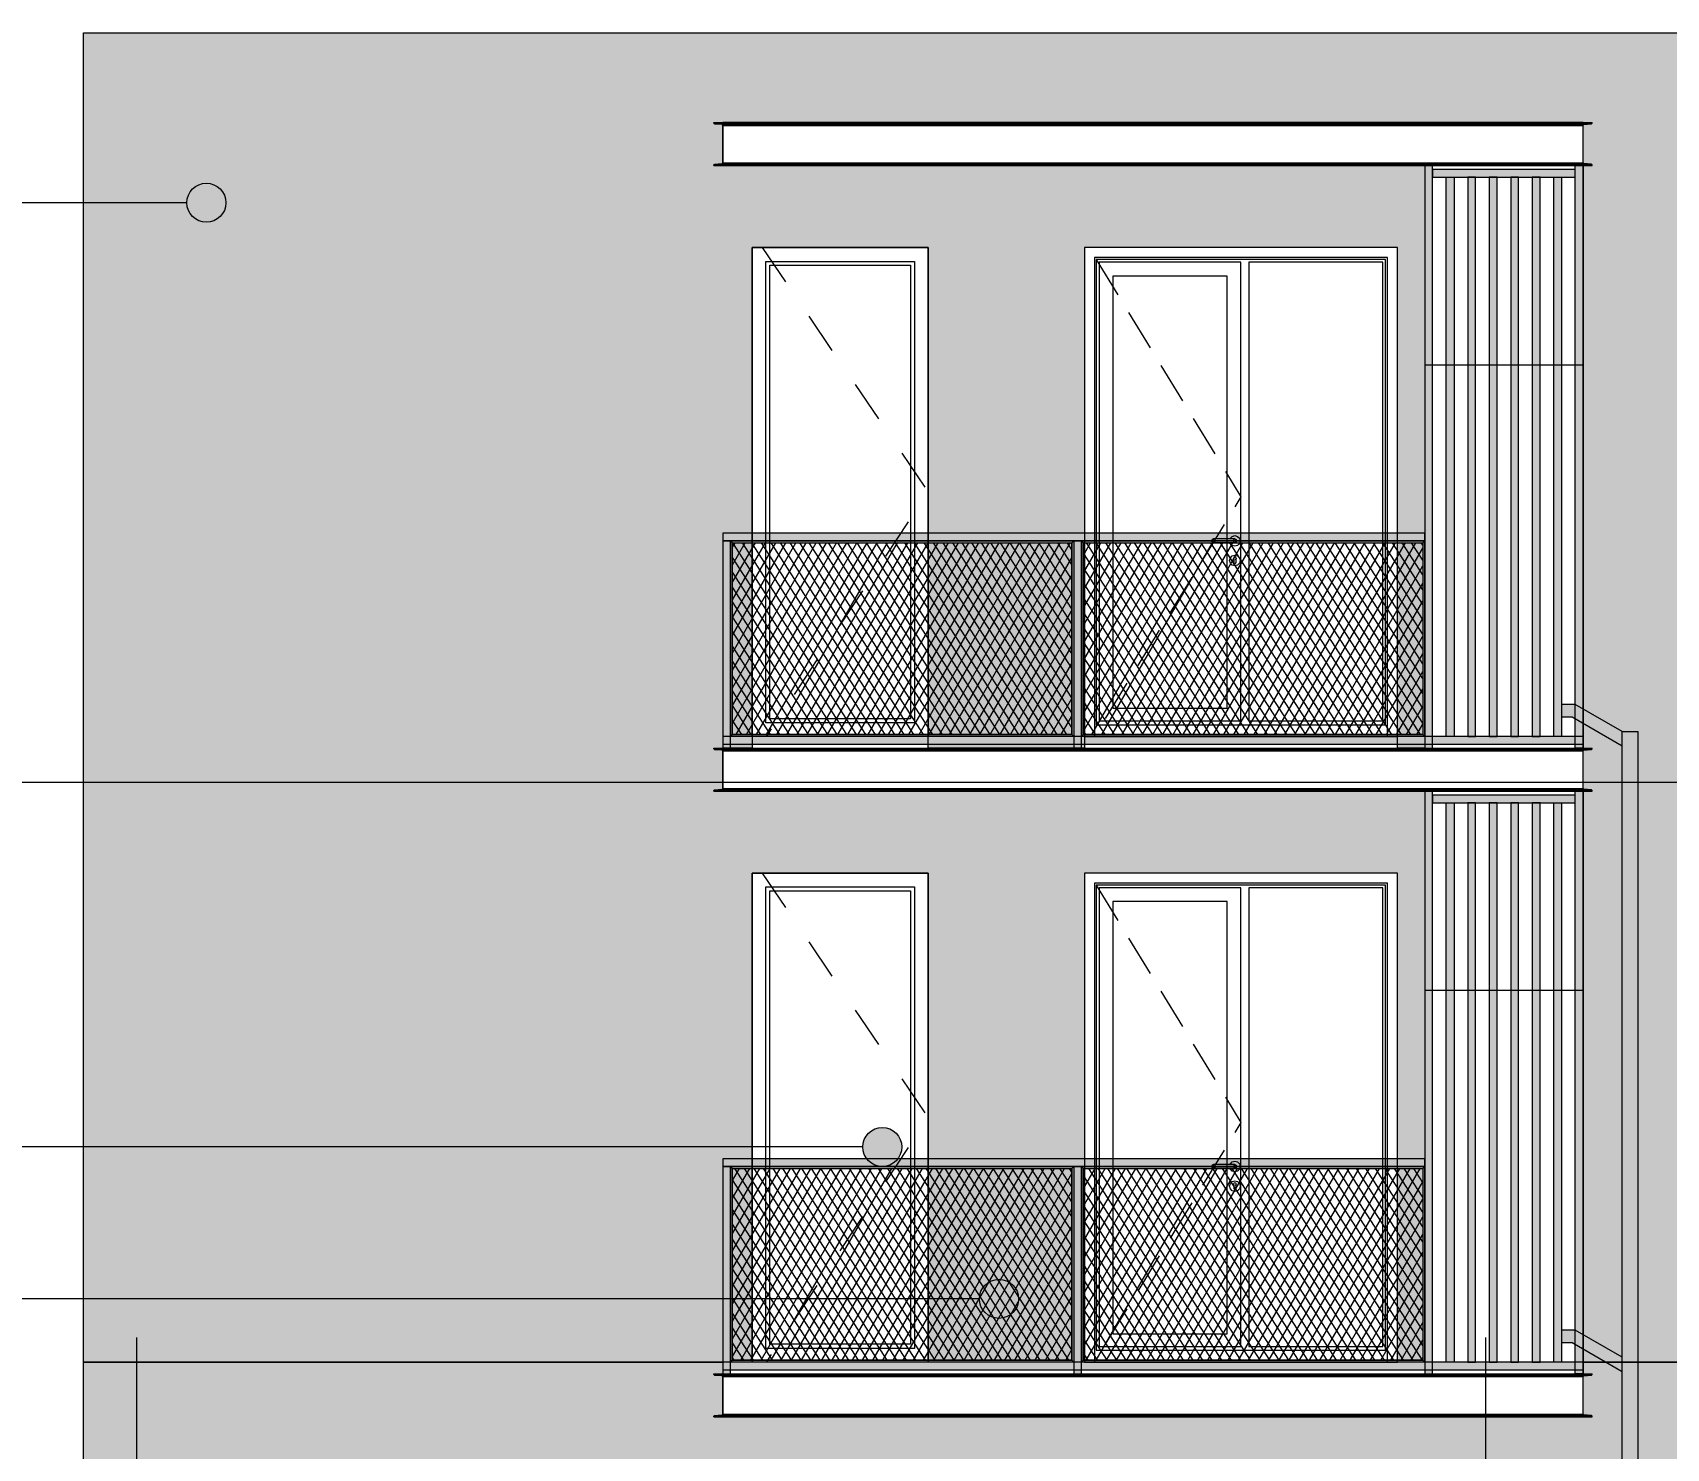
# Model space of a CAD drawing. Header units: metres. Extents: x 476297 to 476657, y 4620828 to 4621206.
# Drawn here: x 476609.47 to 476617.82, y 4621078.7 to 4621085.95 of the extents above; entities that cross this region are included whole.
import ezdxf

# ---------------------------------------------------------------- set-up
doc = ezdxf.new("R2010")
doc.units = ezdxf.units.M
doc.header["$MEASUREMENT"] = 0
doc.linetypes.add('Dashed', pattern=[0.423333, 0.211667, -0.211667])
doc.linetypes.add('Hidden Line', pattern=[0.3175, 0.211667, -0.105833])
for name, color, linetype in [('0_Pen_No__250', 7, 'Continuous'), ('2D Drafting - General_Pen_No__7', 7, 'Continuous'), ('New2D Drafting - General', 7, 'Continuous'), ('New2D Drafting - General_Pen_No__30_Pen_No__9_Pen_No__9', 7, 'Continuous'), ('NewStructural - Bearing', 7, 'Continuous'), ('Structural - Bearing', 7, 'Continuous'), ('zoma', 7, 'Continuous'), ('zoma_Pen_No__5', 7, 'Continuous'), ('zoma_Pen_No__5_Pen_No__5', 7, 'Continuous')]:
    doc.layers.add(name, color=color, linetype=linetype)
doc.styles.add('GENERATED_STYLE_2', font='arial.ttf')
doc.dimstyles.new('GENERATED_STYLE__1', dxfattribs={"dimtxt": 0.2, "dimasz": 0.064421, "dimexe": 0.18, "dimexo": 0.003, "dimgap": 0.09, "dimtad": 1, "dimtih": 1, "dimtoh": 1, "dimzin": 0, "dimdsep": 46, "dimtxsty": 'GENERATED_STYLE_2', "dimblk": 'ARROWHEAD_2', "dimblk1": 'ARROWHEAD_2', "dimblk2": 'ARROWHEAD_2', "dimcen": 0.09, "dimclrd": 142, "dimclre": 142, "dimclrt": 142, "dimadec": 0, "dimazin": 0, "dimtfac": 1, "dimtdec": 4, "dimtmove": 0, "dimatfit": 3, "dimfxl": 1, "dimtolj": 1, "dimtzin": 0, "dimarcsym": 0})
pattern_1 = [(60, (476844.52715, 4621385.791044), (-0.038971143, 0.0225), []), (122.833095, (476844.52715, 4621385.791044), (0.0368060797, 0.01875), [])]

# ---------------------------------------------------------------- blocks, each defined once
blk = doc.blocks.new('*D29', base_point=(476844.5271, 4621385.791))
at = {"layer": 'zoma', "color": 142, "linetype": 'Continuous', "lineweight": 0, "transparency": 16777216}
for p, q in [((476616.921, 4621074.4577), (476616.8721, 4621074.373)), ((476616.8966, 4621074.3518), (476616.8966, 4621074.4789)), ((476623.821, 4621074.4577), (476623.7721, 4621074.373)), ((476623.7966, 4621074.3518), (476623.7966, 4621074.4789)), ((476616.8966, 4621074.4153), (476623.7966, 4621074.4153))]:
    blk.add_line(p, q, dxfattribs=at)
at = {"layer": 'zoma', "color": 142, "lineweight": 0, "transparency": 16777216, "insert": (476620.0805, 4621074.4553), "char_height": 0.2, "attachment_point": 7, "style": 'GENERATED_STYLE_2'}
blk.add_mtext('\\A1;{\\pql;\\fArial CYR|b0|i0|c204|p34;6,90}', dxfattribs=at)
blk = doc.blocks.new('ARROWHEAD_2')
at = {"color": 0, "linetype": 'Continuous', "lineweight": 0}
for p, q in [((0, 0), (-1, 0)), ((-0.38, -0.66), (0.38, 0.66))]:
    blk.add_line(p, q, dxfattribs=at)
blk = doc.blocks.new('Line_16', base_point=(476613.8116, 4621080.2456))
at = {"layer": 'zoma_Pen_No__5', "linetype": 'Continuous', "lineweight": 0}
blk.add_hatch(color=142, dxfattribs=at).paths.add_polyline_path([(476613.7116, 4621080.2456), (476613.7192, 4621080.2073), (476613.7409, 4621080.1748), (476613.7733, 4621080.1532), (476613.8116, 4621080.1456), (476613.8499, 4621080.1532), (476613.8823, 4621080.1748), (476613.904, 4621080.2073), (476613.9116, 4621080.2456), (476613.904, 4621080.2838), (476613.8823, 4621080.3163), (476613.8499, 4621080.3379), (476613.8116, 4621080.3456), (476613.7733, 4621080.3379), (476613.7409, 4621080.3163), (476613.7192, 4621080.2838)])
at = {"layer": 'zoma_Pen_No__5', "color": 142, "linetype": 'Continuous', "lineweight": 0}
blk.add_line((476613.7116, 4621080.2456), (476601.1542, 4621080.2456), dxfattribs=at)
blk.add_circle((476613.8116, 4621080.2456), 0.1, dxfattribs=at)
blk = doc.blocks.new('Line_17', base_point=(476610.3543, 4621085.0753))
at = {"layer": 'zoma_Pen_No__5', "linetype": 'Continuous', "lineweight": 0}
blk.add_hatch(color=142, dxfattribs=at).paths.add_polyline_path([(476610.2543, 4621085.0753), (476610.2619, 4621085.0371), (476610.2836, 4621085.0046), (476610.316, 4621084.9829), (476610.3543, 4621084.9753), (476610.3926, 4621084.9829), (476610.425, 4621085.0046), (476610.4467, 4621085.0371), (476610.4543, 4621085.0753), (476610.4467, 4621085.1136), (476610.425, 4621085.146), (476610.3926, 4621085.1677), (476610.3543, 4621085.1753), (476610.316, 4621085.1677), (476610.2836, 4621085.146), (476610.2619, 4621085.1136)])
at = {"layer": 'zoma_Pen_No__5', "color": 142, "linetype": 'Continuous', "lineweight": 0}
blk.add_line((476610.2543, 4621085.0753), (476601.1542, 4621085.0753), dxfattribs=at)
blk.add_circle((476610.3543, 4621085.0753), 0.1, dxfattribs=at)
blk = doc.blocks.new('Line_19', base_point=(476614.4086, 4621079.469))
at = {"layer": 'zoma_Pen_No__5', "linetype": 'Continuous', "lineweight": 0}
blk.add_hatch(color=142, dxfattribs=at).paths.add_polyline_path([(476614.3086, 4621079.469), (476614.3163, 4621079.4308), (476614.3379, 4621079.3983), (476614.3704, 4621079.3766), (476614.4086, 4621079.369), (476614.4469, 4621079.3766), (476614.4794, 4621079.3983), (476614.501, 4621079.4308), (476614.5086, 4621079.469), (476614.501, 4621079.5073), (476614.4794, 4621079.5397), (476614.4469, 4621079.5614), (476614.4086, 4621079.569), (476614.3704, 4621079.5614), (476614.3379, 4621079.5397), (476614.3163, 4621079.5073)])
at = {"layer": 'zoma_Pen_No__5', "color": 142, "linetype": 'Continuous', "lineweight": 0}
blk.add_line((476614.3086, 4621079.469), (476601.1542, 4621079.469), dxfattribs=at)
blk.add_circle((476614.4086, 4621079.469), 0.1, dxfattribs=at)
blk = doc.blocks.new('Line_20', base_point=(476621.1203, 4621082.1103))
at = {"layer": 'zoma_Pen_No__5', "color": 142, "linetype": 'Continuous', "lineweight": 0}
blk.add_line((476621.0203, 4621082.1103), (476601.1542, 4621082.1103), dxfattribs=at)

msp = doc.modelspace()

# ---------------------------------------------------------------- hatches: boundary and pattern name
at = {"layer": '0_Pen_No__250', "linetype": 'Continuous', "lineweight": 0}
for points in [[(476617.5959, 4621082.3709), (476617.356, 4621082.5095), (476617.286, 4621082.5095), (476617.286, 4621082.4455), (476617.3396, 4621082.4455), (476617.5959, 4621082.2974)], [(476617.6761, 4621075.9455), (476617.5959, 4621075.9455), (476617.5959, 4621082.3709), (476617.6759, 4621082.3709)], [(476617.5959, 4621079.0974), (476617.5959, 4621079.1709), (476617.356, 4621079.3095), (476617.286, 4621079.3095), (476617.286, 4621079.2455), (476617.3396, 4621079.2455)]]:
    msp.add_hatch(color=250, dxfattribs=at).paths.add_polyline_path(points)
at = {"layer": 'New2D Drafting - General', "linetype": 'Continuous', "lineweight": 0}
h = msp.add_hatch(dxfattribs=at)
h.set_pattern_fill('BATT_INSULATION', style=0, pattern_type=2)
h.set_pattern_definition(pattern_1)
h.paths.add_polyline_path([(476613.046, 4621083.3355), (476614.7811, 4621083.3355), (476614.7811, 4621082.3555), (476613.046, 4621082.3555)])
h = msp.add_hatch(dxfattribs=at)
h.set_pattern_fill('BATT_INSULATION', style=0, pattern_type=2)
h.set_pattern_definition(pattern_1)
h.paths.add_polyline_path([(476614.8411, 4621083.3355), (476616.576, 4621083.3355), (476616.576, 4621082.3555), (476614.8411, 4621082.3555)])
h = msp.add_hatch(dxfattribs=at)
h.set_pattern_fill('BATT_INSULATION', style=0, pattern_type=2)
h.set_pattern_definition(pattern_1)
h.paths.add_polyline_path([(476613.046, 4621080.1355), (476614.7811, 4621080.1355), (476614.7811, 4621079.1555), (476613.046, 4621079.1555)])
h = msp.add_hatch(dxfattribs=at)
h.set_pattern_fill('BATT_INSULATION', style=0, pattern_type=2)
h.set_pattern_definition(pattern_1)
h.paths.add_polyline_path([(476614.8411, 4621080.1355), (476616.576, 4621080.1355), (476616.576, 4621079.1555), (476614.8411, 4621079.1555)])
at = {"layer": 'New2D Drafting - General_Pen_No__30_Pen_No__9_Pen_No__9', "linetype": 'Continuous', "lineweight": 0}
h = msp.add_hatch(dxfattribs=at)
h.set_pattern_fill('BRICK___RUNNING_BOND', color=252, style=0, pattern_type=2)
h.set_pattern_definition([(0, (476844.52715, 4621385.791044), (0, 0.06664), []), (90, (476844.52715, 4621385.79104), (-0.2448, 0), [0.06664, -0.06664]), (90, (476844.64955, 4621385.85768), (-0.2448, 0), [0.06664, -0.06664])])
h.paths.add_polyline_path([(476620.9962, 4621085.9451), (476620.9962, 4621079.1455), (476620.7461, 4621079.1455), (476620.7461, 4621079.1456), (476620.6961, 4621079.1456), (476620.6961, 4621081.6456), (476619.0961, 4621081.6456), (476619.0961, 4621079.1456), (476619.0461, 4621079.1456), (476619.0461, 4621079.1455), (476617.396, 4621079.1455), (476617.396, 4621085.4855), (476612.996, 4621085.4855), (476612.996, 4621085.2655), (476616.586, 4621085.2655), (476616.586, 4621082.2855), (476616.4462, 4621082.2855), (476616.4462, 4621084.8455), (476614.8462, 4621084.8455), (476614.8462, 4621082.2855), (476614.0462, 4621082.2855), (476614.0462, 4621084.8456), (476613.1462, 4621084.8456), (476613.1462, 4621082.2855), (476612.996, 4621082.2855), (476612.996, 4621082.0655), (476616.586, 4621082.0655), (476616.586, 4621079.1455), (476616.4463, 4621079.1455), (476616.4463, 4621081.6456), (476614.8463, 4621081.6456), (476614.8463, 4621079.1455), (476614.0462, 4621079.1455), (476614.0462, 4621081.6455), (476613.1462, 4621081.6455), (476613.1462, 4621079.1455), (476609.7264, 4621079.1455), (476609.7262, 4621085.9451)])
h.paths.add_polyline_path([(476619.0461, 4621082.3456), (476619.0961, 4621082.3456), (476619.0961, 4621084.8456), (476620.6961, 4621084.8456), (476620.6961, 4621082.3456), (476620.7461, 4621082.3456), (476620.7461, 4621082.0656), (476619.0461, 4621082.0656)], flags=0)
for color, points in [(255, [(476616.626, 4621085.2655), (476616.586, 4621085.2655), (476616.586, 4621082.2855), (476616.626, 4621082.2855)]), (255, [(476616.626, 4621085.2455), (476616.626, 4621085.2054), (476617.356, 4621085.2054), (476617.356, 4621085.2455)]), (255, [(476617.356, 4621085.2655), (476617.396, 4621085.2655), (476617.396, 4621082.2855), (476617.356, 4621082.2855)]), (255, [(476616.696, 4621085.2054), (476616.736, 4621085.2054), (476616.736, 4621082.3455), (476616.696, 4621082.3455)]), (255, [(476616.846, 4621085.2054), (476616.806, 4621085.2054), (476616.806, 4621082.3455), (476616.846, 4621082.3455)]), (255, [(476616.956, 4621085.2054), (476616.916, 4621085.2054), (476616.916, 4621082.3455), (476616.956, 4621082.3455)]), (255, [(476617.066, 4621085.2054), (476617.026, 4621085.2054), (476617.026, 4621082.3455), (476617.066, 4621082.3455)]), (255, [(476617.176, 4621085.2054), (476617.136, 4621085.2054), (476617.136, 4621082.3455), (476617.176, 4621082.3455)]), (255, [(476617.246, 4621085.2054), (476617.286, 4621085.2054), (476617.286, 4621082.3455), (476617.246, 4621082.3455)]), (255, [(476612.996, 4621083.3855), (476612.996, 4621083.3455), (476616.5861, 4621083.3455), (476616.5861, 4621083.3855)]), (255, [(476612.996, 4621082.2855), (476613.036, 4621082.2855), (476613.036, 4621083.3455), (476612.996, 4621083.3455)]), (255, [(476613.036, 4621082.3455), (476613.046, 4621082.3555), (476613.046, 4621083.3355), (476613.036, 4621083.3455)]), (255, [(476614.7811, 4621083.3355), (476614.7911, 4621083.3455), (476613.036, 4621083.3455), (476613.046, 4621083.3355)]), (255, [(476614.7911, 4621082.3455), (476614.7811, 4621082.3555), (476614.7811, 4621083.3355), (476614.7911, 4621083.3455)]), (255, [(476614.7911, 4621082.2855), (476614.8311, 4621082.2855), (476614.8311, 4621083.3455), (476614.7911, 4621083.3455)]), (255, [(476614.8311, 4621082.3455), (476614.8411, 4621082.3555), (476614.8411, 4621083.3356), (476614.8311, 4621083.3456)]), (255, [(476616.576, 4621083.3355), (476616.5861, 4621083.3455), (476614.8311, 4621083.3455), (476614.8411, 4621083.3355)]), (255, [(476616.5861, 4621083.3455), (476616.576, 4621083.3355), (476616.576, 4621082.3555), (476616.5861, 4621082.3455)]), (255, [(476612.996, 4621082.3455), (476612.996, 4621082.3055), (476617.396, 4621082.3055), (476617.396, 4621082.3455)]), (255, [(476614.7811, 4621082.3555), (476614.7911, 4621082.3455), (476613.0361, 4621082.3455), (476613.0461, 4621082.3555)]), (255, [(476616.576, 4621082.3555), (476616.5861, 4621082.3455), (476614.8311, 4621082.3455), (476614.8411, 4621082.3555)]), (255, [(476616.626, 4621082.0655), (476616.586, 4621082.0655), (476616.586, 4621079.0855), (476616.626, 4621079.0855)]), (255, [(476616.626, 4621082.0455), (476616.626, 4621082.0054), (476617.356, 4621082.0054), (476617.356, 4621082.0455)]), (255, [(476617.356, 4621082.0655), (476617.396, 4621082.0655), (476617.396, 4621079.0855), (476617.356, 4621079.0855)]), (255, [(476616.696, 4621082.0054), (476616.736, 4621082.0054), (476616.736, 4621079.1455), (476616.696, 4621079.1455)]), (255, [(476616.846, 4621082.0054), (476616.806, 4621082.0054), (476616.806, 4621079.1455), (476616.846, 4621079.1455)]), (255, [(476616.956, 4621082.0054), (476616.916, 4621082.0054), (476616.916, 4621079.1455), (476616.956, 4621079.1455)]), (255, [(476617.066, 4621082.0054), (476617.026, 4621082.0054), (476617.026, 4621079.1455), (476617.066, 4621079.1455)]), (255, [(476617.176, 4621082.0054), (476617.136, 4621082.0054), (476617.136, 4621079.1455), (476617.176, 4621079.1455)]), (255, [(476617.246, 4621082.0054), (476617.286, 4621082.0054), (476617.286, 4621079.1455), (476617.246, 4621079.1455)]), (255, [(476612.996, 4621080.1855), (476612.996, 4621080.1455), (476616.5861, 4621080.1455), (476616.5861, 4621080.1855)]), (255, [(476612.996, 4621079.0855), (476613.036, 4621079.0855), (476613.036, 4621080.1455), (476612.996, 4621080.1455)]), (255, [(476613.036, 4621079.1455), (476613.046, 4621079.1555), (476613.046, 4621080.1355), (476613.036, 4621080.1455)]), (255, [(476614.7811, 4621080.1355), (476614.7911, 4621080.1455), (476613.036, 4621080.1455), (476613.046, 4621080.1355)]), (255, [(476614.7911, 4621079.1455), (476614.7811, 4621079.1555), (476614.7811, 4621080.1355), (476614.7911, 4621080.1455)]), (255, [(476614.7911, 4621079.0855), (476614.8311, 4621079.0855), (476614.8311, 4621080.1455), (476614.7911, 4621080.1455)]), (255, [(476614.8311, 4621079.1455), (476614.8411, 4621079.1555), (476614.8411, 4621080.1356), (476614.8311, 4621080.1456)]), (255, [(476616.576, 4621080.1355), (476616.5861, 4621080.1455), (476614.8311, 4621080.1455), (476614.8411, 4621080.1355)]), (255, [(476616.5861, 4621080.1455), (476616.576, 4621080.1355), (476616.576, 4621079.1555), (476616.5861, 4621079.1455)]), (252, [(476611.2959, 4621079.1455), (476612.996, 4621079.1455), (476612.996, 4621078.8655), (476617.396, 4621078.8655), (476617.396, 4621079.1455), (476619.0461, 4621079.1455), (476619.0461, 4621078.8656), (476620.7461, 4621078.8656), (476620.7461, 4621079.1455), (476620.9959, 4621079.1455), (476620.9959, 4621078.4456), (476620.996, 4621078.4456), (476620.996, 4621075.9455), (476620.6959, 4621075.9455), (476620.6959, 4621075.9456), (476620.6959, 4621078.4455), (476619.0959, 4621078.4455), (476619.0959, 4621075.9456), (476619.0959, 4621075.9455), (476618.5958, 4621075.9455), (476618.5958, 4621078.4455), (476617.6958, 4621078.4455), (476617.6958, 4621075.9455), (476615.6959, 4621075.9455), (476615.6959, 4621078.4455), (476614.0959, 4621078.4455), (476614.0959, 4621075.9455), (476612.8959, 4621075.9455), (476612.8958, 4621078.4455), (476611.2959, 4621078.4455), (476611.2959, 4621075.9455), (476609.7262, 4621075.9455), (476609.7261, 4621079.1455)]), (255, [(476612.996, 4621079.1455), (476612.996, 4621079.1055), (476617.396, 4621079.1055), (476617.396, 4621079.1455)]), (255, [(476614.7811, 4621079.1555), (476614.7911, 4621079.1455), (476613.0361, 4621079.1455), (476613.0461, 4621079.1555)]), (255, [(476616.576, 4621079.1555), (476616.5861, 4621079.1455), (476614.8311, 4621079.1455), (476614.8411, 4621079.1555)])]:
    msp.add_hatch(color=color, dxfattribs=at).paths.add_polyline_path(points)

# ---------------------------------------------------------------- linework, layer by layer
at = {"layer": '0_Pen_No__250', "color": 7, "linetype": 'Continuous', "lineweight": 0, "flags": 128}
for points in [[(476617.5959, 4621082.3709), (476617.356, 4621082.5095), (476617.286, 4621082.5095), (476617.286, 4621082.4455), (476617.3396, 4621082.4455), (476617.5959, 4621082.2974)], [(476617.6761, 4621075.9455), (476617.5959, 4621075.9455), (476617.5959, 4621082.3709), (476617.6759, 4621082.3709)], [(476617.5959, 4621079.0974), (476617.5959, 4621079.1709), (476617.356, 4621079.3095), (476617.286, 4621079.3095), (476617.286, 4621079.2455), (476617.3396, 4621079.2455)]]:
    msp.add_lwpolyline(points, close=True, dxfattribs=at)
at = {"layer": '2D Drafting - General_Pen_No__7', "color": 7, "linetype": 'Continuous', "lineweight": 0, "flags": 128}
for points in [[(476613.1462, 4621084.8456), (476614.0462, 4621084.8456), (476614.0462, 4621082.3456), (476613.1462, 4621082.3456)], [(476613.2162, 4621084.7755), (476613.9762, 4621084.7755), (476613.9762, 4621082.4156), (476613.2162, 4621082.4156)], [(476613.2362, 4621084.7555), (476613.9562, 4621084.7555), (476613.9562, 4621082.4364), (476613.2362, 4621082.4364)], [(476616.3962, 4621084.7955), (476614.8962, 4621084.7955), (476614.8962, 4621082.3455), (476616.3962, 4621082.3455)], [(476616.3862, 4621084.7855), (476614.9062, 4621084.7855), (476614.9062, 4621082.4055), (476616.3862, 4621082.4055)], [(476615.6462, 4621084.7705), (476614.9212, 4621084.7705), (476614.9212, 4621082.4255), (476615.6462, 4621082.4255)], [(476616.3712, 4621084.7705), (476615.6862, 4621084.7705), (476615.6862, 4621082.4255), (476616.3712, 4621082.4255)], [(476615.5762, 4621084.7005), (476614.9912, 4621084.7005), (476614.9912, 4621082.4905), (476615.5762, 4621082.4905)], [(476613.1462, 4621081.6455), (476614.0462, 4621081.6455), (476614.0462, 4621079.1455), (476613.1462, 4621079.1455)], [(476613.2162, 4621081.5755), (476613.9762, 4621081.5755), (476613.9762, 4621079.2155), (476613.2162, 4621079.2155)], [(476613.2362, 4621081.5554), (476613.9562, 4621081.5554), (476613.9562, 4621079.2363), (476613.2362, 4621079.2363)], [(476616.3963, 4621081.5956), (476614.8963, 4621081.5956), (476614.8963, 4621079.1456), (476616.3963, 4621079.1456)], [(476616.3863, 4621081.5856), (476614.9063, 4621081.5856), (476614.9063, 4621079.2056), (476616.3863, 4621079.2056)], [(476615.6463, 4621081.5706), (476614.9213, 4621081.5706), (476614.9213, 4621079.2256), (476615.6463, 4621079.2256)], [(476616.3713, 4621081.5706), (476615.6863, 4621081.5706), (476615.6863, 4621079.2256), (476616.3713, 4621079.2256)], [(476615.5763, 4621081.5006), (476614.9913, 4621081.5006), (476614.9913, 4621079.2906), (476615.5763, 4621079.2906)]]:
    msp.add_lwpolyline(points, close=True, dxfattribs=at)
at = {"layer": '2D Drafting - General_Pen_No__7', "color": 7, "linetype": 'Dashed', "lineweight": 0, "flags": 128}
for points in [[(476613.1973, 4621084.8456), (476614.0455, 4621083.5966), (476613.2187, 4621082.3464)], [(476613.1973, 4621081.6455), (476614.0455, 4621080.3966), (476613.2187, 4621079.1463)]]:
    msp.add_lwpolyline(points, dxfattribs=at)
at = {"layer": '2D Drafting - General_Pen_No__7', "color": 7, "linetype": 'Continuous', "lineweight": 0, "flags": 128}
for points in [[(476614.8503, 4621082.3455), (476616.4462, 4621082.3455), (476616.4462, 4621084.8455), (476614.8462, 4621084.8455)], [(476614.8462, 4621084.8455), (476614.8462, 4621082.3455), (476614.8503, 4621082.3455)], [(476614.8504, 4621079.1456), (476616.4463, 4621079.1456), (476616.4463, 4621081.6456), (476614.8463, 4621081.6456)], [(476614.8463, 4621081.6456), (476614.8463, 4621079.1456), (476614.8504, 4621079.1456)]]:
    msp.add_lwpolyline(points, dxfattribs=at)
at = {"layer": '2D Drafting - General_Pen_No__7', "color": 7, "linetype": 'Hidden Line', "lineweight": 0, "flags": 128}
for points in [[(476614.9062, 4621084.7855), (476615.6462, 4621083.5714), (476614.897, 4621082.3468)], [(476614.9063, 4621081.5856), (476615.6463, 4621080.3715), (476614.897, 4621079.1469)]]:
    msp.add_lwpolyline(points, dxfattribs=at)
at = {"layer": 'New2D Drafting - General', "color": 7, "linetype": 'Continuous', "lineweight": 0, "flags": 128}
for points in [[(476613.046, 4621083.3355), (476614.7811, 4621083.3355), (476614.7811, 4621082.3555), (476613.046, 4621082.3555)], [(476614.8411, 4621083.3355), (476616.576, 4621083.3355), (476616.576, 4621082.3555), (476614.8411, 4621082.3555)], [(476613.046, 4621080.1355), (476614.7811, 4621080.1355), (476614.7811, 4621079.1555), (476613.046, 4621079.1555)], [(476614.8411, 4621080.1355), (476616.576, 4621080.1355), (476616.576, 4621079.1555), (476614.8411, 4621079.1555)]]:
    msp.add_lwpolyline(points, close=True, dxfattribs=at)
at = {"layer": 'New2D Drafting - General_Pen_No__30_Pen_No__9_Pen_No__9', "color": 7, "linetype": 'Continuous', "lineweight": 0, "flags": 128}
for points in [[(476619.0461, 4621079.1455), (476617.396, 4621079.1455), (476617.396, 4621085.4855), (476612.996, 4621085.4855), (476612.996, 4621085.2655), (476616.586, 4621085.2655), (476616.586, 4621082.2855), (476616.4462, 4621082.2855), (476616.4462, 4621084.8455), (476614.8462, 4621084.8455), (476614.8462, 4621082.2855), (476614.0462, 4621082.2855), (476614.0462, 4621084.8456), (476613.1462, 4621084.8456), (476613.1462, 4621082.2855), (476612.996, 4621082.2855), (476612.996, 4621082.0655), (476616.586, 4621082.0655), (476616.586, 4621079.1455), (476616.4463, 4621079.1455), (476616.4463, 4621081.6456), (476614.8463, 4621081.6456), (476614.8463, 4621079.1455), (476614.0462, 4621079.1455), (476614.0462, 4621081.6455), (476613.1462, 4621081.6455), (476613.1462, 4621079.1455), (476609.7264, 4621079.1455), (476609.7262, 4621085.9451), (476620.9962, 4621085.9451)], [(476609.7262, 4621075.9455), (476609.7261, 4621079.1455), (476611.2959, 4621079.1455), (476612.996, 4621079.1455), (476612.996, 4621078.8655), (476617.396, 4621078.8655), (476617.396, 4621079.1455), (476619.0461, 4621079.1455), (476619.0461, 4621078.8656), (476620.7461, 4621078.8656), (476620.7461, 4621079.1455), (476620.9959, 4621079.1455), (476620.9959, 4621078.4456)]]:
    msp.add_lwpolyline(points, dxfattribs=at)
for points in [[(476616.626, 4621085.2655), (476616.586, 4621085.2655), (476616.586, 4621082.2855), (476616.626, 4621082.2855)], [(476616.626, 4621085.2455), (476616.626, 4621085.2054), (476617.356, 4621085.2054), (476617.356, 4621085.2455)], [(476617.356, 4621085.2655), (476617.396, 4621085.2655), (476617.396, 4621082.2855), (476617.356, 4621082.2855)], [(476616.696, 4621085.2054), (476616.736, 4621085.2054), (476616.736, 4621082.3455), (476616.696, 4621082.3455)], [(476616.846, 4621085.2054), (476616.806, 4621085.2054), (476616.806, 4621082.3455), (476616.846, 4621082.3455)], [(476616.956, 4621085.2054), (476616.916, 4621085.2054), (476616.916, 4621082.3455), (476616.956, 4621082.3455)], [(476617.066, 4621085.2054), (476617.026, 4621085.2054), (476617.026, 4621082.3455), (476617.066, 4621082.3455)], [(476617.176, 4621085.2054), (476617.136, 4621085.2054), (476617.136, 4621082.3455), (476617.176, 4621082.3455)], [(476617.246, 4621085.2054), (476617.286, 4621085.2054), (476617.286, 4621082.3455), (476617.246, 4621082.3455)], [(476616.586, 4621082.2855), (476617.396, 4621082.2855), (476617.396, 4621084.2452), (476616.586, 4621084.2452)], [(476612.996, 4621083.3855), (476612.996, 4621083.3455), (476616.5861, 4621083.3455), (476616.5861, 4621083.3855)], [(476612.996, 4621082.2855), (476613.036, 4621082.2855), (476613.036, 4621083.3455), (476612.996, 4621083.3455)], [(476613.036, 4621082.3455), (476613.046, 4621082.3555), (476613.046, 4621083.3355), (476613.036, 4621083.3455)], [(476614.7811, 4621083.3355), (476614.7911, 4621083.3455), (476613.036, 4621083.3455), (476613.046, 4621083.3355)], [(476614.7911, 4621082.3455), (476614.7811, 4621082.3555), (476614.7811, 4621083.3355), (476614.7911, 4621083.3455)], [(476614.7911, 4621082.2855), (476614.8311, 4621082.2855), (476614.8311, 4621083.3455), (476614.7911, 4621083.3455)], [(476614.8311, 4621082.3455), (476614.8411, 4621082.3555), (476614.8411, 4621083.3356), (476614.8311, 4621083.3456)], [(476616.576, 4621083.3355), (476616.5861, 4621083.3455), (476614.8311, 4621083.3455), (476614.8411, 4621083.3355)], [(476616.5861, 4621083.3455), (476616.576, 4621083.3355), (476616.576, 4621082.3555), (476616.5861, 4621082.3455)], [(476612.996, 4621082.3455), (476612.996, 4621082.3055), (476617.396, 4621082.3055), (476617.396, 4621082.3455)], [(476614.7811, 4621082.3555), (476614.7911, 4621082.3455), (476613.0361, 4621082.3455), (476613.0461, 4621082.3555)], [(476616.576, 4621082.3555), (476616.5861, 4621082.3455), (476614.8311, 4621082.3455), (476614.8411, 4621082.3555)], [(476616.626, 4621082.0655), (476616.586, 4621082.0655), (476616.586, 4621079.0855), (476616.626, 4621079.0855)], [(476616.626, 4621082.0455), (476616.626, 4621082.0054), (476617.356, 4621082.0054), (476617.356, 4621082.0455)], [(476617.356, 4621082.0655), (476617.396, 4621082.0655), (476617.396, 4621079.0855), (476617.356, 4621079.0855)], [(476616.696, 4621082.0054), (476616.736, 4621082.0054), (476616.736, 4621079.1455), (476616.696, 4621079.1455)], [(476616.846, 4621082.0054), (476616.806, 4621082.0054), (476616.806, 4621079.1455), (476616.846, 4621079.1455)], [(476616.956, 4621082.0054), (476616.916, 4621082.0054), (476616.916, 4621079.1455), (476616.956, 4621079.1455)], [(476617.066, 4621082.0054), (476617.026, 4621082.0054), (476617.026, 4621079.1455), (476617.066, 4621079.1455)], [(476617.176, 4621082.0054), (476617.136, 4621082.0054), (476617.136, 4621079.1455), (476617.176, 4621079.1455)], [(476617.246, 4621082.0054), (476617.286, 4621082.0054), (476617.286, 4621079.1455), (476617.246, 4621079.1455)], [(476616.586, 4621079.0855), (476617.396, 4621079.0855), (476617.396, 4621081.0452), (476616.586, 4621081.0452)], [(476612.996, 4621080.1855), (476612.996, 4621080.1455), (476616.5861, 4621080.1455), (476616.5861, 4621080.1855)], [(476612.996, 4621079.0855), (476613.036, 4621079.0855), (476613.036, 4621080.1455), (476612.996, 4621080.1455)], [(476613.036, 4621079.1455), (476613.046, 4621079.1555), (476613.046, 4621080.1355), (476613.036, 4621080.1455)], [(476614.7811, 4621080.1355), (476614.7911, 4621080.1455), (476613.036, 4621080.1455), (476613.046, 4621080.1355)], [(476614.7911, 4621079.1455), (476614.7811, 4621079.1555), (476614.7811, 4621080.1355), (476614.7911, 4621080.1455)], [(476614.7911, 4621079.0855), (476614.8311, 4621079.0855), (476614.8311, 4621080.1455), (476614.7911, 4621080.1455)], [(476614.8311, 4621079.1455), (476614.8411, 4621079.1555), (476614.8411, 4621080.1356), (476614.8311, 4621080.1456)], [(476616.576, 4621080.1355), (476616.5861, 4621080.1455), (476614.8311, 4621080.1455), (476614.8411, 4621080.1355)], [(476616.5861, 4621080.1455), (476616.576, 4621080.1355), (476616.576, 4621079.1555), (476616.5861, 4621079.1455)], [(476612.996, 4621079.1455), (476612.996, 4621079.1055), (476617.396, 4621079.1055), (476617.396, 4621079.1455)], [(476614.7811, 4621079.1555), (476614.7911, 4621079.1455), (476613.0361, 4621079.1455), (476613.0461, 4621079.1555)], [(476616.576, 4621079.1555), (476616.5861, 4621079.1455), (476614.8311, 4621079.1455), (476614.8411, 4621079.1555)]]:
    msp.add_lwpolyline(points, close=True, dxfattribs=at)
at = {"layer": 'NewStructural - Bearing', "color": 7, "linetype": 'Continuous', "lineweight": 0}
for p, q in [((476615.4983, 4621083.3526), (476615.4953, 4621083.3455)), ((476615.4953, 4621083.3455), (476615.4983, 4621083.3385)), ((476615.4998, 4621083.3526), (476615.4971, 4621083.3455)), ((476615.4971, 4621083.3455), (476615.4998, 4621083.3385)), ((476615.5053, 4621083.3555), (476615.4983, 4621083.3526)), ((476615.4983, 4621083.3385), (476615.5053, 4621083.3355)), ((476615.5046, 4621083.3526), (476615.5025, 4621083.3455)), ((476615.5025, 4621083.3455), (476615.5046, 4621083.3385)), ((476615.5065, 4621083.3555), (476615.5053, 4621083.3555)), ((476615.5065, 4621083.3355), (476615.5053, 4621083.3355)), ((476615.5097, 4621083.3555), (476615.5065, 4621083.3555)), ((476615.5097, 4621083.3355), (476615.5065, 4621083.3355)), ((476615.5146, 4621083.3555), (476615.5097, 4621083.3555)), ((476615.5146, 4621083.3355), (476615.5097, 4621083.3355)), ((476615.5118, 4621083.3526), (476615.5107, 4621083.3455)), ((476615.5107, 4621083.3455), (476615.5118, 4621083.3385)), ((476615.5203, 4621083.3555), (476615.5146, 4621083.3555)), ((476615.5203, 4621083.3355), (476615.5146, 4621083.3355)), ((476615.6003, 4621083.3555), (476615.5203, 4621083.3555)), ((476615.6003, 4621083.3355), (476615.5203, 4621083.3355)), ((476615.591, 4621083.3555), (476615.592, 4621083.359)), ((476615.592, 4621083.332), (476615.591, 4621083.3355)), ((476615.592, 4621083.359), (476615.6018, 4621083.3689)), ((476615.6018, 4621083.3222), (476615.592, 4621083.332)), ((476615.6061, 4621083.3555), (476615.6003, 4621083.3555)), ((476615.6061, 4621083.3355), (476615.6003, 4621083.3355)), ((476615.6018, 4621083.3689), (476615.6153, 4621083.3725)), ((476615.6153, 4621083.3185), (476615.6018, 4621083.3222)), ((476615.6109, 4621083.3555), (476615.6061, 4621083.3555)), ((476615.6109, 4621083.3355), (476615.6061, 4621083.3355)), ((476615.6088, 4621083.3526), (476615.61, 4621083.3455)), ((476615.61, 4621083.3455), (476615.6088, 4621083.3385)), ((476615.6142, 4621083.3555), (476615.6109, 4621083.3555)), ((476615.6142, 4621083.3355), (476615.6109, 4621083.3355)), ((476615.6153, 4621083.3555), (476615.6142, 4621083.3555)), ((476615.6153, 4621083.3355), (476615.6142, 4621083.3355)), ((476615.6153, 4621083.3725), (476615.6288, 4621083.3689)), ((476615.6153, 4621083.3555), (476615.6224, 4621083.3526)), ((476615.6224, 4621083.3385), (476615.6153, 4621083.3355)), ((476615.6288, 4621083.3222), (476615.6153, 4621083.3185)), ((476615.616, 4621083.3526), (476615.6182, 4621083.3455)), ((476615.6182, 4621083.3455), (476615.616, 4621083.3385)), ((476615.6209, 4621083.3526), (476615.6236, 4621083.3455)), ((476615.6236, 4621083.3455), (476615.6209, 4621083.3385)), ((476615.6224, 4621083.3526), (476615.6253, 4621083.3455)), ((476615.6253, 4621083.3455), (476615.6224, 4621083.3385)), ((476615.6288, 4621083.3689), (476615.6387, 4621083.359)), ((476615.6387, 4621083.332), (476615.6288, 4621083.3222)), ((476615.6387, 4621083.359), (476615.6423, 4621083.3455)), ((476615.6423, 4621083.3455), (476615.6387, 4621083.332)), ((476615.5883, 4621083.2455), (476615.592, 4621083.259)), ((476615.592, 4621083.232), (476615.5883, 4621083.2455)), ((476615.592, 4621083.259), (476615.6018, 4621083.2689)), ((476615.6018, 4621083.2222), (476615.592, 4621083.232)), ((476615.6018, 4621083.2689), (476615.6153, 4621083.2725)), ((476615.6153, 4621083.2185), (476615.6018, 4621083.2222)), ((476615.6086, 4621083.2572), (476615.6079, 4621083.2552)), ((476615.6079, 4621083.2552), (476615.6103, 4621083.2499)), ((476615.6086, 4621083.2572), (476615.61, 4621083.2607)), ((476615.6153, 4621083.263), (476615.61, 4621083.2607)), ((476615.6103, 4621083.2499), (476615.6103, 4621083.2484)), ((476615.6103, 4621083.2484), (476615.6103, 4621083.2455)), ((476615.6103, 4621083.2455), (476615.6103, 4621083.2426)), ((476615.6103, 4621083.2426), (476615.6103, 4621083.2369)), ((476615.6103, 4621083.2369), (476615.6103, 4621083.233)), ((476615.6103, 4621083.233), (476615.6118, 4621083.2295)), ((476615.6118, 4621083.2295), (476615.6153, 4621083.228)), ((476615.6153, 4621083.2725), (476615.6288, 4621083.2689)), ((476615.6207, 4621083.2607), (476615.6153, 4621083.263)), ((476615.6153, 4621083.228), (476615.6189, 4621083.2295)), ((476615.6288, 4621083.2222), (476615.6153, 4621083.2185)), ((476615.6189, 4621083.2295), (476615.6203, 4621083.233)), ((476615.6203, 4621083.2499), (476615.6228, 4621083.2552)), ((476615.6203, 4621083.2484), (476615.6203, 4621083.2499)), ((476615.6203, 4621083.2484), (476615.6203, 4621083.2455)), ((476615.6203, 4621083.2455), (476615.6203, 4621083.2426)), ((476615.6203, 4621083.2426), (476615.6203, 4621083.2369)), ((476615.6203, 4621083.2369), (476615.6203, 4621083.233)), ((476615.6221, 4621083.2572), (476615.6207, 4621083.2607)), ((476615.6221, 4621083.2572), (476615.6228, 4621083.2552)), ((476615.6288, 4621083.2689), (476615.6387, 4621083.259)), ((476615.6387, 4621083.232), (476615.6288, 4621083.2222)), ((476615.6387, 4621083.259), (476615.6423, 4621083.2455)), ((476615.6423, 4621083.2455), (476615.6387, 4621083.232)), ((476615.4983, 4621080.1527), (476615.4954, 4621080.1456)), ((476615.4954, 4621080.1456), (476615.4983, 4621080.1385)), ((476615.4999, 4621080.1527), (476615.4971, 4621080.1456)), ((476615.4971, 4621080.1456), (476615.4999, 4621080.1385)), ((476615.5054, 4621080.1556), (476615.4983, 4621080.1527)), ((476615.4983, 4621080.1385), (476615.5054, 4621080.1356)), ((476615.5047, 4621080.1527), (476615.5026, 4621080.1456)), ((476615.5026, 4621080.1456), (476615.5047, 4621080.1385)), ((476615.5065, 4621080.1556), (476615.5054, 4621080.1556)), ((476615.5065, 4621080.1356), (476615.5054, 4621080.1356)), ((476615.5098, 4621080.1556), (476615.5065, 4621080.1556)), ((476615.5098, 4621080.1356), (476615.5065, 4621080.1356)), ((476615.5146, 4621080.1556), (476615.5098, 4621080.1556)), ((476615.5146, 4621080.1356), (476615.5098, 4621080.1356)), ((476615.5119, 4621080.1527), (476615.5107, 4621080.1456)), ((476615.5107, 4621080.1456), (476615.5119, 4621080.1385)), ((476615.5204, 4621080.1556), (476615.5146, 4621080.1556)), ((476615.5204, 4621080.1356), (476615.5146, 4621080.1356)), ((476615.6004, 4621080.1556), (476615.5204, 4621080.1556)), ((476615.6004, 4621080.1356), (476615.5204, 4621080.1356)), ((476615.591, 4621080.1556), (476615.592, 4621080.1591)), ((476615.592, 4621080.1321), (476615.591, 4621080.1356)), ((476615.592, 4621080.1591), (476615.6019, 4621080.169)), ((476615.6019, 4621080.1222), (476615.592, 4621080.1321)), ((476615.6061, 4621080.1556), (476615.6004, 4621080.1556)), ((476615.6061, 4621080.1356), (476615.6004, 4621080.1356)), ((476615.6019, 4621080.169), (476615.6154, 4621080.1726)), ((476615.611, 4621080.1556), (476615.6061, 4621080.1556)), ((476615.611, 4621080.1356), (476615.6061, 4621080.1356)), ((476615.6089, 4621080.1527), (476615.61, 4621080.1456)), ((476615.61, 4621080.1456), (476615.6089, 4621080.1385)), ((476615.6142, 4621080.1556), (476615.611, 4621080.1556)), ((476615.6142, 4621080.1356), (476615.611, 4621080.1356)), ((476615.6154, 4621080.1556), (476615.6142, 4621080.1556)), ((476615.6154, 4621080.1356), (476615.6142, 4621080.1356)), ((476615.6154, 4621080.1726), (476615.6289, 4621080.169)), ((476615.6154, 4621080.1556), (476615.6224, 4621080.1527)), ((476615.6224, 4621080.1385), (476615.6154, 4621080.1356)), ((476615.6161, 4621080.1527), (476615.6182, 4621080.1456)), ((476615.6182, 4621080.1456), (476615.6161, 4621080.1385)), ((476615.6209, 4621080.1527), (476615.6236, 4621080.1456)), ((476615.6236, 4621080.1456), (476615.6209, 4621080.1385)), ((476615.6224, 4621080.1527), (476615.6254, 4621080.1456)), ((476615.6254, 4621080.1456), (476615.6224, 4621080.1385)), ((476615.6289, 4621080.169), (476615.6388, 4621080.1591)), ((476615.6388, 4621080.1321), (476615.6289, 4621080.1222)), ((476615.6388, 4621080.1591), (476615.6424, 4621080.1456)), ((476615.6424, 4621080.1456), (476615.6388, 4621080.1321)), ((476615.5884, 4621080.0456), (476615.592, 4621080.0591)), ((476615.592, 4621080.0321), (476615.5884, 4621080.0456)), ((476615.592, 4621080.0591), (476615.6019, 4621080.069)), ((476615.6154, 4621080.1186), (476615.6019, 4621080.1222)), ((476615.6019, 4621080.069), (476615.6154, 4621080.0726)), ((476615.6086, 4621080.0572), (476615.6079, 4621080.0553)), ((476615.6079, 4621080.0553), (476615.6104, 4621080.05)), ((476615.6086, 4621080.0572), (476615.61, 4621080.0607)), ((476615.6154, 4621080.063), (476615.61, 4621080.0607)), ((476615.6104, 4621080.05), (476615.6104, 4621080.0485)), ((476615.6104, 4621080.0485), (476615.6104, 4621080.0456)), ((476615.6104, 4621080.0456), (476615.6104, 4621080.0427)), ((476615.6104, 4621080.0427), (476615.6104, 4621080.0369)), ((476615.6289, 4621080.1222), (476615.6154, 4621080.1186)), ((476615.6154, 4621080.0726), (476615.6289, 4621080.069)), ((476615.6207, 4621080.0607), (476615.6154, 4621080.063)), ((476615.6204, 4621080.05), (476615.6228, 4621080.0553)), ((476615.6204, 4621080.0485), (476615.6204, 4621080.05)), ((476615.6204, 4621080.0485), (476615.6204, 4621080.0456)), ((476615.6204, 4621080.0456), (476615.6204, 4621080.0427)), ((476615.6204, 4621080.0427), (476615.6204, 4621080.0369)), ((476615.6221, 4621080.0572), (476615.6207, 4621080.0607)), ((476615.6221, 4621080.0572), (476615.6228, 4621080.0553)), ((476615.6289, 4621080.069), (476615.6388, 4621080.0591)), ((476615.6388, 4621080.0591), (476615.6424, 4621080.0456)), ((476615.6424, 4621080.0456), (476615.6388, 4621080.0321)), ((476615.6019, 4621080.0222), (476615.592, 4621080.0321)), ((476615.6154, 4621080.0186), (476615.6019, 4621080.0222)), ((476615.6104, 4621080.0369), (476615.6104, 4621080.0331)), ((476615.6104, 4621080.0331), (476615.6118, 4621080.0295)), ((476615.6118, 4621080.0295), (476615.6154, 4621080.0281)), ((476615.6154, 4621080.0281), (476615.6189, 4621080.0295)), ((476615.6289, 4621080.0222), (476615.6154, 4621080.0186)), ((476615.6189, 4621080.0295), (476615.6204, 4621080.0331)), ((476615.6204, 4621080.0369), (476615.6204, 4621080.0331)), ((476615.6388, 4621080.0321), (476615.6289, 4621080.0222))]:
    msp.add_line(p, q, dxfattribs=at)
at = {"layer": 'Structural - Bearing', "color": 7, "linetype": 'Continuous', "lineweight": 0}
for p, q in [((476612.9497, 4621085.483), (476612.9497, 4621085.4855)), ((476612.9497, 4621085.4855), (476617.4424, 4621085.4855)), ((476612.9501, 4621085.4815), (476612.9497, 4621085.483)), ((476612.9497, 4621085.483), (476617.4424, 4621085.483)), ((476612.9512, 4621085.4802), (476612.9501, 4621085.4815)), ((476612.9529, 4621085.4793), (476612.9512, 4621085.4802)), ((476612.9542, 4621085.4791), (476612.9529, 4621085.4793)), ((476612.9916, 4621085.4751), (476612.9542, 4621085.4791)), ((476612.9542, 4621085.4791), (476617.4379, 4621085.4791)), ((476612.9928, 4621085.4748), (476612.9916, 4621085.4751)), ((476612.9916, 4621085.4751), (476617.4005, 4621085.4751)), ((476612.9945, 4621085.474), (476612.9928, 4621085.4748)), ((476612.9956, 4621085.4727), (476612.9945, 4621085.474)), ((476612.996, 4621085.4711), (476612.9956, 4621085.4727)), ((476612.996, 4621085.2799), (476612.996, 4621085.4711)), ((476612.996, 4621085.4711), (476617.396, 4621085.4711)), ((476617.396, 4621085.4711), (476617.3964, 4621085.4727)), ((476617.396, 4621085.2799), (476617.396, 4621085.4711)), ((476617.3964, 4621085.4727), (476617.3976, 4621085.474)), ((476617.3976, 4621085.474), (476617.3993, 4621085.4748)), ((476617.3993, 4621085.4748), (476617.4005, 4621085.4751)), ((476617.4005, 4621085.4751), (476617.4379, 4621085.4791)), ((476617.4379, 4621085.4791), (476617.4391, 4621085.4793)), ((476617.4391, 4621085.4793), (476617.4408, 4621085.4802)), ((476617.4408, 4621085.4802), (476617.442, 4621085.4815)), ((476617.442, 4621085.4815), (476617.4424, 4621085.483)), ((476617.4424, 4621085.483), (476617.4424, 4621085.4855)), ((476612.9497, 4621085.268), (476612.9501, 4621085.2696)), ((476612.9497, 4621085.2655), (476612.9497, 4621085.268)), ((476612.9497, 4621085.268), (476617.4424, 4621085.268)), ((476612.9497, 4621085.2655), (476617.4424, 4621085.2655)), ((476612.9501, 4621085.2696), (476612.9512, 4621085.2709)), ((476612.9512, 4621085.2709), (476612.9529, 4621085.2717)), ((476612.9529, 4621085.2717), (476612.9542, 4621085.272)), ((476612.9542, 4621085.272), (476612.9916, 4621085.276)), ((476612.9542, 4621085.272), (476617.4379, 4621085.272)), ((476612.9916, 4621085.276), (476612.9928, 4621085.2762)), ((476612.9916, 4621085.276), (476617.4005, 4621085.276)), ((476612.9928, 4621085.2762), (476612.9945, 4621085.2771)), ((476612.9945, 4621085.2771), (476612.9956, 4621085.2784)), ((476612.9956, 4621085.2784), (476612.996, 4621085.2799)), ((476612.996, 4621085.2799), (476617.396, 4621085.2799)), ((476617.3964, 4621085.2784), (476617.396, 4621085.2799)), ((476617.3976, 4621085.2771), (476617.3964, 4621085.2784)), ((476617.3993, 4621085.2762), (476617.3976, 4621085.2771)), ((476617.4005, 4621085.276), (476617.3993, 4621085.2762)), ((476617.4379, 4621085.272), (476617.4005, 4621085.276)), ((476617.4391, 4621085.2717), (476617.4379, 4621085.272)), ((476617.4408, 4621085.2709), (476617.4391, 4621085.2717)), ((476617.442, 4621085.2696), (476617.4408, 4621085.2709)), ((476617.4424, 4621085.268), (476617.442, 4621085.2696)), ((476617.4424, 4621085.2655), (476617.4424, 4621085.268)), ((476612.9497, 4621082.283), (476612.9497, 4621082.2855)), ((476612.9497, 4621082.2855), (476617.4424, 4621082.2855)), ((476612.9501, 4621082.2815), (476612.9497, 4621082.283)), ((476612.9497, 4621082.283), (476617.4424, 4621082.283)), ((476612.9512, 4621082.2802), (476612.9501, 4621082.2815)), ((476612.9529, 4621082.2793), (476612.9512, 4621082.2802)), ((476612.9542, 4621082.2791), (476612.9529, 4621082.2793)), ((476612.9916, 4621082.2751), (476612.9542, 4621082.2791)), ((476612.9542, 4621082.2791), (476617.4379, 4621082.2791)), ((476612.9928, 4621082.2748), (476612.9916, 4621082.2751)), ((476612.9916, 4621082.2751), (476617.4005, 4621082.2751)), ((476612.9945, 4621082.274), (476612.9928, 4621082.2748)), ((476612.9956, 4621082.2727), (476612.9945, 4621082.274)), ((476612.996, 4621082.2711), (476612.9956, 4621082.2727)), ((476612.996, 4621082.0799), (476612.996, 4621082.2711)), ((476612.996, 4621082.2711), (476617.396, 4621082.2711)), ((476617.396, 4621082.2711), (476617.3964, 4621082.2727)), ((476617.396, 4621082.0799), (476617.396, 4621082.2711)), ((476617.3964, 4621082.2727), (476617.3976, 4621082.274)), ((476617.3976, 4621082.274), (476617.3993, 4621082.2748)), ((476617.3993, 4621082.2748), (476617.4005, 4621082.2751)), ((476617.4005, 4621082.2751), (476617.4379, 4621082.2791)), ((476617.4379, 4621082.2791), (476617.4391, 4621082.2793)), ((476617.4391, 4621082.2793), (476617.4408, 4621082.2802)), ((476617.4408, 4621082.2802), (476617.442, 4621082.2815)), ((476617.442, 4621082.2815), (476617.4424, 4621082.283)), ((476617.4424, 4621082.283), (476617.4424, 4621082.2855)), ((476612.9497, 4621082.068), (476612.9501, 4621082.0696)), ((476612.9497, 4621082.0655), (476612.9497, 4621082.068)), ((476612.9497, 4621082.068), (476617.4424, 4621082.068)), ((476612.9497, 4621082.0655), (476617.4424, 4621082.0655)), ((476612.9501, 4621082.0696), (476612.9512, 4621082.0709)), ((476612.9512, 4621082.0709), (476612.9529, 4621082.0717)), ((476612.9529, 4621082.0717), (476612.9542, 4621082.072)), ((476612.9542, 4621082.072), (476612.9916, 4621082.076)), ((476612.9542, 4621082.072), (476617.4379, 4621082.072)), ((476612.9916, 4621082.076), (476612.9928, 4621082.0762)), ((476612.9916, 4621082.076), (476617.4005, 4621082.076)), ((476612.9928, 4621082.0762), (476612.9945, 4621082.0771)), ((476612.9945, 4621082.0771), (476612.9956, 4621082.0784)), ((476612.9956, 4621082.0784), (476612.996, 4621082.0799)), ((476612.996, 4621082.0799), (476617.396, 4621082.0799)), ((476617.3964, 4621082.0784), (476617.396, 4621082.0799)), ((476617.3976, 4621082.0771), (476617.3964, 4621082.0784)), ((476617.3993, 4621082.0762), (476617.3976, 4621082.0771)), ((476617.4005, 4621082.076), (476617.3993, 4621082.0762)), ((476617.4379, 4621082.072), (476617.4005, 4621082.076)), ((476617.4391, 4621082.0717), (476617.4379, 4621082.072)), ((476617.4408, 4621082.0709), (476617.4391, 4621082.0717)), ((476617.442, 4621082.0696), (476617.4408, 4621082.0709)), ((476617.4424, 4621082.068), (476617.442, 4621082.0696)), ((476617.4424, 4621082.0655), (476617.4424, 4621082.068)), ((476612.9497, 4621079.083), (476612.9497, 4621079.0855)), ((476612.9497, 4621079.0855), (476617.4424, 4621079.0855)), ((476612.9501, 4621079.0815), (476612.9497, 4621079.083)), ((476612.9497, 4621079.083), (476617.4424, 4621079.083)), ((476612.9512, 4621079.0802), (476612.9501, 4621079.0815)), ((476612.9529, 4621079.0793), (476612.9512, 4621079.0802)), ((476612.9542, 4621079.0791), (476612.9529, 4621079.0793)), ((476612.9916, 4621079.0751), (476612.9542, 4621079.0791)), ((476612.9542, 4621079.0791), (476617.4379, 4621079.0791)), ((476612.9928, 4621079.0748), (476612.9916, 4621079.0751)), ((476612.9916, 4621079.0751), (476617.4005, 4621079.0751)), ((476612.9945, 4621079.074), (476612.9928, 4621079.0748)), ((476612.9956, 4621079.0727), (476612.9945, 4621079.074)), ((476612.996, 4621079.0711), (476612.9956, 4621079.0727)), ((476612.996, 4621078.8799), (476612.996, 4621079.0711)), ((476612.996, 4621079.0711), (476617.396, 4621079.0711)), ((476617.396, 4621079.0711), (476617.3964, 4621079.0727)), ((476617.396, 4621078.8799), (476617.396, 4621079.0711)), ((476617.3964, 4621079.0727), (476617.3976, 4621079.074)), ((476617.3976, 4621079.074), (476617.3993, 4621079.0748)), ((476617.3993, 4621079.0748), (476617.4005, 4621079.0751)), ((476617.4005, 4621079.0751), (476617.4379, 4621079.0791)), ((476617.4379, 4621079.0791), (476617.4391, 4621079.0793)), ((476617.4391, 4621079.0793), (476617.4408, 4621079.0802)), ((476617.4408, 4621079.0802), (476617.442, 4621079.0815)), ((476617.442, 4621079.0815), (476617.4424, 4621079.083)), ((476617.4424, 4621079.083), (476617.4424, 4621079.0855)), ((476612.9497, 4621078.868), (476612.9501, 4621078.8696)), ((476612.9501, 4621078.8696), (476612.9512, 4621078.8709)), ((476612.9512, 4621078.8709), (476612.9529, 4621078.8717)), ((476612.9529, 4621078.8717), (476612.9542, 4621078.872)), ((476612.9542, 4621078.872), (476612.9916, 4621078.876)), ((476612.9542, 4621078.872), (476617.4379, 4621078.872)), ((476612.9916, 4621078.876), (476612.9928, 4621078.8762)), ((476612.9916, 4621078.876), (476617.4005, 4621078.876)), ((476612.9928, 4621078.8762), (476612.9945, 4621078.8771)), ((476612.9945, 4621078.8771), (476612.9956, 4621078.8784)), ((476612.9956, 4621078.8784), (476612.996, 4621078.8799)), ((476612.996, 4621078.8799), (476617.396, 4621078.8799)), ((476617.3964, 4621078.8784), (476617.396, 4621078.8799)), ((476617.3976, 4621078.8771), (476617.3964, 4621078.8784)), ((476617.3993, 4621078.8762), (476617.3976, 4621078.8771)), ((476617.4005, 4621078.876), (476617.3993, 4621078.8762)), ((476617.4379, 4621078.872), (476617.4005, 4621078.876)), ((476617.4391, 4621078.8717), (476617.4379, 4621078.872)), ((476617.4408, 4621078.8709), (476617.4391, 4621078.8717)), ((476617.442, 4621078.8696), (476617.4408, 4621078.8709)), ((476617.4424, 4621078.868), (476617.442, 4621078.8696)), ((476612.9497, 4621078.8655), (476612.9497, 4621078.868)), ((476612.9497, 4621078.868), (476617.4424, 4621078.868)), ((476612.9497, 4621078.8655), (476617.4424, 4621078.8655)), ((476617.4424, 4621078.8655), (476617.4424, 4621078.868))]:
    msp.add_line(p, q, dxfattribs=at)
at = {"layer": 'zoma_Pen_No__5_Pen_No__5', "color": 142, "linetype": 'Continuous', "lineweight": 0}
for p, q in [((476609.9966, 4621079.271), (476609.9966, 4621072.9883)), ((476616.8966, 4621079.271), (476616.8966, 4621072.9883))]:
    msp.add_line(p, q, dxfattribs=at)

# ---------------------------------------------------------------- block references
at = {"layer": 'zoma_Pen_No__5', "color": 142, "linetype": 'Continuous', "lineweight": 0}
for name, p in [('Line_17', (476610.3543, 4621085.0753)), ('Line_20', (476621.1203, 4621082.1103)), ('Line_16', (476613.8116, 4621080.2456)), ('Line_19', (476614.4086, 4621079.469))]:
    msp.add_blockref(name, p, dxfattribs=at)

# ---------------------------------------------------------------- dimensions: what is measured, and where the dimension line sits
at = {"layer": 'zoma', "color": 142, "linetype": 'Continuous', "lineweight": 0}
dim = msp.add_linear_dim(base=(476623.7966, 4621074.4153), p1=(476616.8966, 4621077.9219), p2=(476623.7966, 4621079.5371), dimstyle='GENERATED_STYLE__1', dxfattribs=at)
dim.commit()
dim.dimension.update_dxf_attribs({"geometry": '*D29', "text_midpoint": (476620.3403, 4621074.5553), "dimtype": 160})

doc.saveas('drawing.dxf')
